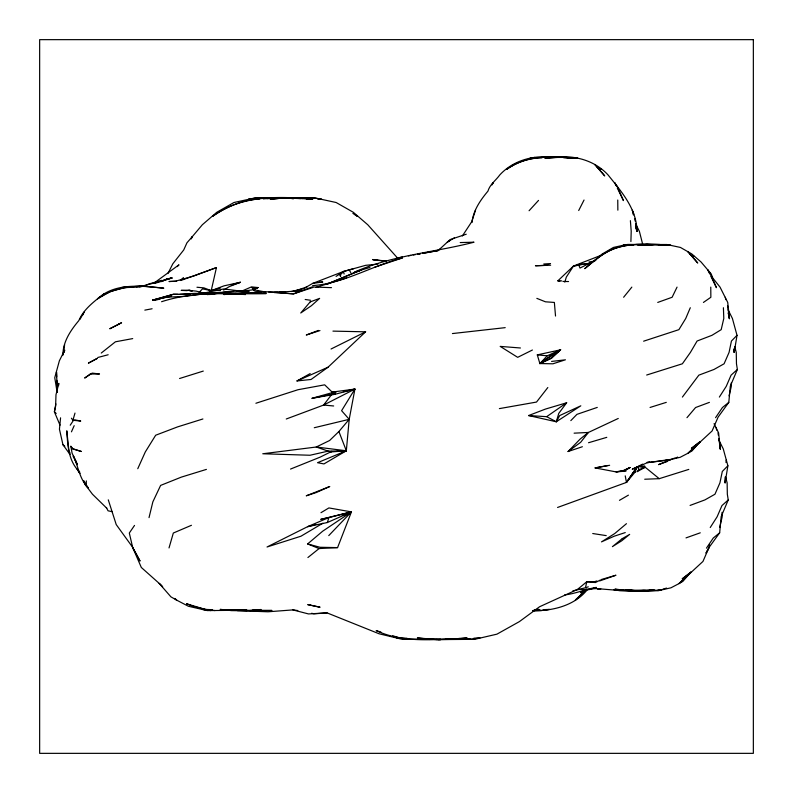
<?xml version="1.0" encoding="UTF-8"?>
<svg xmlns="http://www.w3.org/2000/svg" width="793" height="793" viewBox="0 0 793 793"><rect width="100%" height="100%" fill="white"/><g stroke="black" fill="none" stroke-linecap="round" stroke-linejoin="round"><path stroke-width="1.19" d="M253.78 290.198L252.144 287.73L254.355 288.612L254.325 291.021L255.376 288.246L257.943 287.572L251.48 286.878L241.568 291.209L236.938 291.447M630.901 241.558L631.208 231.278L630.395 220.652M86.338 480.915L86.12 485.772L92.454 494.217L106.728 508.184M718.993 440.333L723.266 448.907L727.885 465.778L725.099 482.858L725.367 476.871M726.021 462.507L726.13 460.109M725.099 482.858L725.456 476.752M343.409 391.633L354.917 389.076L341.605 410.685L349.207 419.328L338.898 431.531L346.333 450.771L317.527 462.706L323.96 463.925L346.333 450.771L349.207 419.328L354.917 389.076L332.158 392.099L324.674 384.833L298.019 389.72L255.901 403.26M644.669 465.967L637.136 466.879L632.249 469.208L647.435 462.646L670.313 459.464L680.077 457.353L688.086 453.18L712.104 430.956L718.101 417.108L728.797 402.368L730.323 386.141L737.371 369.479L736.469 363.789L736.261 352.399L734.774 346.71M706.117 552.83L708.962 547.566L719.657 532.817L721.184 516.6L728.242 499.927L727.33 494.237L727.131 482.858L725.635 477.158M60.565 417.822L59.445 429.221L62.954 444.744L70.091 454.548M62.915 355.234C62.766 341.961 70.597 330.344 78.854 320.58C82.502 311.679 90.144 304.79 97.519 298.822C115.144 282.407 141.749 285.916 163.794 288.176L143.89 286.243L125.75 286.878L120.893 287.681M58.553 385.646L58.811 383.366L55.986 394.745L55.619 406.135L54.4 411.845L60.02 425.187M63.291 354.075L64.61 344.796M472.043 222.486C473.143 210.551 480.439 200.094 487.943 191.133C489.886 184.501 495.893 180.348 499.798 174.926C513.527 160.027 534.105 154.833 553.92 157.282C573.745 154.833 594.314 160.027 608.053 174.926C621.256 191.44 636.918 208.946 636.957 231.467L635.5 226.055M635.114 470.17L634.767 472.459L626.46 482.412L557.578 507.461M728.123 309.885L732.405 318.459L737.014 335.32L734.229 352.399L733.941 348.989M74.988 413.074L72.916 420.27L80.737 421.043L75.067 419.903M55.857 403.875L54.4 411.845L56.194 413.46M572.784 590.904L585.472 587.742L586.78 581.745L594.542 581.675L596.832 580.952M64.233 352.29L64.709 350.1L59.366 360.825L54.757 377.686L57.136 392.327M209.858 292.29L211.216 290.644L216.439 267.588L181.27 280.335M709.566 544.761L708.783 548.141L706.038 553.088M729.074 395.876L731.324 386.35L731.215 382.989M719.657 527.523L722.185 516.798L722.046 512.318M149.025 517.631L152.851 501.87L160.622 485.405L181.349 477.118L206.408 469.397M635.907 468.286L634.767 472.459L637.136 466.879L631.476 474.908M169.018 547.943L173.33 533.025L191.45 525.293M556.289 421.767L558.768 413.381L566.658 402.775L545.475 409.069L528.574 415.552L556.289 421.767L580.813 405.818L559.729 415.542L556.289 421.767L546.674 416.672L528.574 415.552M564.814 282.11L566.331 277.074L573.508 266.012L601.005 255.346M322.9 523.192L300.944 536.217L267.033 547.001L307.585 526.681L327.34 522.537L328.907 517.551L351.428 511.891L337.57 547.616L319.083 548.558L307.625 543.939L322.701 531.181L351.428 511.891L328.887 507.926L320.977 512.684M475.532 210.175L471.716 221.743L462.359 235.987M690.297 307.734L685.747 318.459L678.897 329.66L643.629 341.188M708.962 547.566L702.975 561.414L678.947 583.628L670.947 587.811L658.121 590.745L619.898 590.745L613.822 589.675L618.619 589.923M79.954 319.41L84.068 312.145L82.522 315.307M71.459 431.828L74.185 425.663M137.774 468.703L145.288 451.97L155.676 435.228L177.602 426.882L202.909 418.972M336.073 391.564L334.805 394.339L312.046 398.294L336.073 391.564L332.158 392.099M191.291 238.802L192.332 236.611L202.344 224.746L216.776 212.296L233.945 202.512L254.642 198.022L315.455 198.022L336.143 202.512L353.321 212.296L367.754 224.746L397.848 258.389M677.044 287.116L672.117 297.266L657.734 302.43M492.126 184.799L493.157 182.687L491.799 184.719M167.918 273.575L172.815 263.801L183.718 249.973L186.94 242.817L192.332 236.611L191.044 238.683M578.702 210.522L584.035 200.024M637.136 466.879L626.46 482.412L625.231 475.859M719.37 397.065L726.239 386.35L731.087 375.148L737.371 369.479M710.241 527.523L717.11 516.798L721.947 505.597L728.242 499.927M70.22 425.217L73.937 419.675M626.46 482.412L630.851 475.85M715.573 417.683L722.433 407.533L728.797 402.368M706.444 548.141L713.294 537.991L719.657 532.817M134.523 525.422L129.309 533.025L132.778 547.943L140.044 561.028L132.51 547.101L116.224 524.579L108.284 499.848M547.824 387.529L536.514 402.061L499.382 408.613M682.406 397.065L698.851 375.148L713.958 369.479L724.088 363.789L729.064 352.399L731.443 341.02L737.014 335.32M623.625 297.266L631.843 287.116M686.966 417.683L695.58 407.533L709.408 402.368M102.376 295.739L103.893 293.985L102.594 295.472M511.465 166.292L512.982 164.538M182.003 279.493L183.47 277.808L180.289 280.504M587.326 589.655C574.677 605.683 552.443 611.106 532.767 610.669L541.153 610.58L549.47 609.411L543.284 609.658M529.08 210.74L538.526 200.411M640.338 466.601L645.205 467.255L638.95 469.634L637.007 471.726L645.205 467.255L659.231 478.675L688.79 469.406M177.285 266.617L178.97 264.822L154.764 282.546M209.719 292.23L211.216 290.644L224.082 285.827L240.438 282.278L229.157 286.689L223.616 290.079M328.758 535.612L351.428 511.891L320.759 519.365L328.907 517.551L307.585 526.681L315.703 524.47M553.722 353.519L560.572 349.812L539.864 363.561L547.269 355.799L560.572 349.812L551.74 358.109L539.864 363.561L537.307 354.877L560.572 349.812L550.124 358.783L539.864 363.561L552.909 363.799L565.429 359.804L551.591 361.43M199.152 292.379L202.522 288.87L211.216 290.644L220.563 287.968M582.379 446.727L568.066 451.534L580.179 439.035L588.396 432.453L618.262 418.456M570.831 420.617L576.927 414.362L597.258 407.414M727.885 465.778L722.304 471.468L719.925 482.858L714.949 494.237L704.888 499.917L690.088 505.419M353.698 268.649L343.458 271.493L339.761 275.211L340.594 276.43L340.584 273.932L343.458 271.493L365.692 265.318L378.003 264.099M586.761 589.258L575.341 600.123L586.691 589.229M338.898 431.531L329.62 440.502L316.248 447.014L262.761 453.765L310.023 455.251L328.005 451.167L346.333 450.771L316.248 447.014L330.612 451.96L346.333 450.771M559.898 281.089L557.846 280.851L573.508 266.012L590.626 263.018M310.162 373.592L296.978 380.947L311.074 379.47L328.034 367.218L365.623 331.821L332.951 331.117M422.619 253.383L438.142 250.568L450.107 239.585L466.254 234.222M666.09 245.126L670.878 245.315C653.442 244.125 635.143 242.618 618.064 247.446C604.99 250.796 594.958 260.401 584.758 268.668L602.204 253.998L613.415 247.446L622.991 245.315L627.094 244.512L666.764 244.512L680.444 247.446L691.674 253.859L701.062 262.007L711.123 273.843L712.917 278.214L720.034 287.116L727.726 302.43L729.471 318.657L728.261 313.195M626.46 523.677L614.734 533.55L601.5 541.877L614.278 536.177L625.261 532.579M593.61 261.581C604.544 251.678 618.857 244.968 633.766 244.978M101.256 353.044L115.421 341.803L132.709 338.601M225.43 610.223L267.994 611.79L292.895 609.906L308.477 613.931L327.083 612.89L379.113 633.785L402.368 639.366L474.462 639.366L496.933 634.162L519.405 621.603L539.587 606.744L577.443 589.467L586.78 581.745L595.404 582.548L600.42 580M307.912 557.529L319.083 548.558M584.491 589.734L580.575 592.748L584.342 589.863M539.864 363.561L552.751 354.045L550.015 355.988L560.572 349.812L554.02 353.678M568.066 451.534L580.664 442.296L588.396 432.453L574.102 433.166M703.431 302.43L710.865 297.266L710.766 287.116M546.674 416.672L566.658 402.775M336.073 276.41L343.458 271.493L344.112 273.991M626.004 471.121L615.983 471.885L623.179 470.586L630.058 467.483L624.914 470.735L615.983 471.885L595.087 467.92L607.835 465.511M450.414 240.239L447.321 242.113L454.399 237.821M304.373 288.236L312.601 283.438L343.458 271.493M619.462 500.333L628.413 495.149M624.795 470.239L630.058 467.483M674.635 458.632L677.668 457.065M119.267 323.98L109.761 328.768L121.567 322.731L118.286 324.357M638.236 466.334L642.647 464.133M331.048 349.009L365.623 331.821M532.41 350.02L517.68 357.336L500.185 346.392L520.426 347.988M330.612 451.96L331.791 451.376L320.094 457.164L290.535 469.069M436.398 250.965L440.502 248.962M296.978 380.947L328.034 367.218M144.594 285.936L148.846 283.963L161.822 280.345M595.87 260.183L579.99 268.054L578.682 264.723M327.34 522.537L351.428 511.891L342.229 515.391M674.526 458.116L658.557 464.629L667.23 461.506M312.63 285.599C344.281 283.398 372.066 265.685 402.477 257.923L374.643 267.221M318.38 330.413L306.286 335.013L319.966 330.572M286.263 419.001L323.623 405.054L354.917 389.076L334.805 394.339L331.89 394.19L312.046 398.294M216.439 267.588L193.621 276.053L175.62 281.158L168.978 281.525L176.591 281.267M686.014 537.892L700.269 532.817M599.756 580.912L615.943 575.232L601.421 579.485M293.668 291.398L307.297 286.798M312.769 287.512L293.479 293.876L274.269 292.498L301.509 290.724M315.862 287.413L346.452 277.946M232.389 284.905L240.438 282.278L231.09 284.955M585.472 587.742L588.277 586.83M179.575 378.509L203.286 371.074M650.062 407.453L666.279 402.368M369.964 267.449L354.59 272.068C392.565 255.138 434.187 252.501 474.016 242.202L460.198 242.569M646.672 375.03L682.376 363.789L690.416 352.399L697.097 341.02L711.955 335.32L721.194 329.66L723.791 318.459L723.404 307.734M588.525 442.742L606.784 437.349M254.355 288.612L257.943 287.572L255.485 287.591M154.605 283.448L172.071 277.946C161.177 280.861 150.383 284.35 139.181 286.709M97.777 357.504L108.165 354.758M293.767 291.556L299.685 290.04M663.057 589.03L666.655 588.109M349.207 419.328L314.276 427.734M161.584 301.717C195.514 290.625 231.159 293.925 266.21 293.549L230.743 293.797M291.289 291.537L303.184 288.761M294.709 291.398L300.22 290.119M334.19 393.675L331.89 394.19L323.623 405.054L333.665 405.976M171.169 296.255L152.633 300.151L159.72 299.278L152.633 300.151L173.449 294.272L190.399 294.034M196.436 293.797L201.263 293.598L223.745 288.969L241.568 291.209L249.091 291.428L238.683 290.892L222.912 292.23M402.408 256.962L396.341 258.171L398.73 257.735M586.394 589.387L596.296 587.405L589.08 589.615L577.443 589.467M144.832 310.132L152.097 308.764M417.842 254.256L420.231 253.819M595.087 467.92L609.639 465.293M143.88 285.916L146.061 285.53M408.405 255.842L410.784 255.425M413.163 254.999L415.542 254.573M417.921 254.156L420.3 253.73M422.679 253.314L438.142 250.568M534.839 157.42L529.982 158.223L535.969 157.985M647.138 462.279L649.507 461.893M573.508 266.012L579.614 265.05M588.951 261.977L594.76 261.066M312.601 283.438L322.791 281.991L319.143 282.209M564.685 594.869C576.937 593.808 588.128 587.147 600.807 588.931C620.879 590.686 641.279 592.004 661.352 589.942L657.823 590.091M647.435 462.646L667.002 460.257M465.412 639.366L470.071 638.791M140.45 286.66L143.89 286.243C127.653 286.223 110.891 289.019 97.519 298.822L110.356 291.537L124.491 287.681L143.89 286.243L136.019 286.689M236.849 291.061L241.568 291.209L253.879 289.723L265.923 292.131M656.138 590.349L637.8 590.884L625.806 590.398M540.598 610.144L533.253 610.62M127.703 287.532L131.341 287.096M582.201 264.238L579.782 264.505L588.218 263.554L584.61 263.96M452.426 333.566L505.21 327.648M263.068 198.637L279.225 197.883M645.611 244.512L659.984 244.512M246.454 610.213L207.251 610.58L188.397 606.258L176.641 600.123L170.911 596.842L159.165 583.361L141.313 567.461L132.51 547.101M645.036 590.398L633.776 590.745L625.727 589.655L637.8 590.884L654.284 589.942L649.576 590.21M446.092 639.366L452.159 638.722M637.889 245.315L646.929 244.363L665.287 245.315L659.171 244.997M200.619 293.014L204.088 292.657M534.452 609.876L539.081 609.411L534.234 609.688M311.51 198.706L285.044 197.804L270.7 199.241L285.044 197.804L314.008 198.022L321.571 199.241L317.914 199.102M249.805 610.58L261.095 609.53L252.828 609.926M228.493 293.628L201.263 293.598L233.469 291.636M128.803 287.482L131.123 287.294M139.251 286.63L143.89 286.243L136.634 286.699M643.569 590.418L637.8 590.884L621.98 590.309L614.882 589.169L618.5 589.447M402.497 638.732L407.007 639.366L440.749 639.426M446.598 638.96L448.927 638.781M220.989 610.233L243.54 610.194M327.083 612.89L313.889 613.841L311.689 613.257M230.971 294.064L223.834 294.53L235.184 293.351L245.523 294.53L217.936 293.351L207.221 294.53L214.645 294.312M234.54 293.836L268.113 291.784L293.479 293.876L312.125 286.957L331.504 287.651M543.75 264.01L550.53 263.573L544.038 265.417L535.444 265.764L550.649 265.219M201.263 293.598L208.48 293.142M210.888 292.984L218.105 292.528M124.521 287.453L131.787 286.997M380.888 632.061L376.169 630.594C400.049 641.775 427.13 640.159 452.763 638.781M458.741 638.434L467.117 637.949L453.15 639.366L434.733 639.555M646.037 590.418L628.205 590.408M666.179 459.96L670.67 459.712M269.422 198.617L279.037 198.121M642.043 244.621L654.116 244.65M248.011 293.132L231.972 293.826M250.469 293.014L261.561 292.468M541.956 157.837C529.228 157.549 517.006 162.287 506.598 169.375C527.167 154.328 553.95 156.518 577.869 158.223L571.872 158.114M640.952 244.641L652.917 244.641M228.245 609.986L220.157 609.411L231.229 610.58L246.93 610.204M259.707 198.964C242.678 199.638 226.639 206.844 212.683 216.271C241.508 195.009 278.789 196.079 312.7 199.241L306.683 198.934M266.954 198.637L285.044 197.804L306.96 198.666M649.834 590.369L629.553 590.418M436.001 639.505L440.829 639.505L430.738 639.366L417.386 637.949L425.563 638.593M457.73 638.781L445.656 639.297L459.197 638.781M279.909 292.24L285.569 292.002M650.756 590.369L637.8 590.884L630.564 590.349M473.877 638.187L479.983 637.949L469.823 639.366L438.42 639.614L427.903 638.781M550.332 157.42L565.796 157.411M252.184 199.102L248.526 199.241L256.089 198.022L285.044 197.804L303.144 198.637M263.137 198.666L278.958 198.042M626.579 245.166L622.991 245.315L627.848 244.512L651.826 244.621M639.753 244.65L649.189 244.601M179.902 294.451L194.652 293.36L206.834 293.479L184.026 296.423L167.006 297.147L152.633 300.151L173.449 294.272L177.751 294.391M644.719 479.23L659.231 478.675M249.052 293.261L232.101 293.648M256.337 293.004L261.184 292.835M438.42 639.614L440.611 639.545M248.962 293.301L207.716 293.479L201.115 294.372L206.051 294.272M258.607 292.994L261.016 292.924M252.144 287.73L257.943 287.572M274.269 292.498L277.937 292.429M241.568 291.209L247.366 291.12M225.569 610.194L247.208 610.501M228.88 610.213L247.059 610.511M544.186 157.411L564.874 157.42L572.278 158.223L563.714 157.787M281.555 197.853L300.676 198.617M635.976 244.512L648.258 244.512M237.494 610.65L271.979 610.471L231.715 610.233M268.857 292.221L285.47 292.171M557.846 280.851L561.751 280.881M429.816 639.465L417.861 638.771M562.971 281.436L568.551 281.545M337.57 547.616L319.995 547.279L307.625 543.939M213.704 290.416L220.444 290.585M206.121 609.539L202.502 609.411L206.061 609.906M212.445 609.688L205.288 609.411L192.947 606.258L186.494 603.741L205.288 609.411L215.032 610.58M557.519 157.42L544.88 158.223L555.249 157.42M400.515 638.087L396.847 637.949L400.237 638.415M417.633 638.781L429.856 639.267M187.178 290.654L181.181 290.387L189.358 290.149L191.975 290.862M407.027 638.256L399.791 637.949L392.704 635.738M419.101 638.781L432.383 639.356M597.416 588.783L600.807 588.931L597.258 588.733M261.254 292.409L255.277 292.102L261.224 292.478M424.067 638.781L430.044 639.128M620.909 589.625L624.527 589.893M196.961 287.244L203.89 287.869L211.216 290.644M537.307 354.877L547.269 355.799M285.044 197.804L288.632 198.161M293.42 198.647L291.031 198.409L293.479 198.637M377.527 260.51L372.69 259.549L386.409 261.115M638.662 466.462L645.205 467.255M257.834 291.467L260.183 291.765M292.895 609.906L297.781 610.551M372.69 259.549L384.813 261.264M208.44 610.243L210.819 610.58M305.196 299.486L310.608 300.279M592.738 533.53L606.229 535.622M112.348 511.693L108.046 510.811L106.381 507.51M279.751 291.784L281.951 292.25M202.185 292.716L196.188 291.13L188.744 290.367L191.936 291.328M536.841 298.366L545.445 301.806L554.366 302.44L555.526 316.04M599.102 168.156L601.243 169.375L599.528 168.324M355.353 215.091L357.415 216.271L352.895 213.426M692.537 255.415L694.252 256.456M62.954 444.744L64.778 446.221M162.654 586.721L159.165 583.361L161.762 585.888M88.043 487.675L85.168 484.721L83.671 480.756L88.043 487.675C79.32 478.803 78.368 466.502 73.422 455.826L73.402 456.996L73.402 456.481M79.697 471.974C68.367 461.457 67.673 445.18 66.8 430.807L68.932 451.058L70.111 453.16M70.874 446.29L72.847 448.699L81.401 451.495L72.312 448.828L70.874 446.29L72.074 453.15L77.218 464.074M71.41 418.198L72.916 420.27M79.984 473.272L77.208 469.278L79.677 473.292M349.316 270.076L350.774 272.643M714.067 423.66L718.597 432.889L720.341 449.116L719.608 445.835M635.649 223.864L639.396 231.368L642.905 245.186M709.755 273.991L707.703 269.779L710.419 273.843L716.456 287.69L710.786 276.103M616.24 185.849L614.694 182.687L617.41 186.761L623.447 200.609L617.261 187.961M73.67 457.065L77.159 464.688L75.831 460.812M638.087 467.523L638.95 469.634M633.785 214.308L632.318 210.175L633.349 214.903M635.669 225.549L636.957 231.467L635.56 223.408M725.317 297.266L725.783 299.645M728.321 312.72L729.471 318.657L727.657 305.91M716.188 427.714L716.644 430.093M719.647 445.547L720.341 449.116L718.845 438.678M634.757 218.799L635.153 221.098M718.022 432.889L718.349 435.208M57.393 392.327L56.501 372.026L56.719 376.814M56.878 380.402L57.423 392.376M617.757 200.024L617.856 210.175M734.397 348.811L734.229 352.399L734.447 348.742M310.142 301.945L300.745 312.997L311.421 305.701L319.638 298.376L310.142 301.945M699.971 441.78L691.982 450.949L688.086 453.18L699.971 441.78L691.446 448.342L699.971 441.78M690.832 572.229L682.842 581.398L678.947 583.628L690.832 572.229L682.307 578.801L690.832 572.229M622.257 538.645L612.414 546.645L621.662 540.836L629.662 534.373L622.257 538.645M90.293 374.028L84.663 378.053L92.196 373.106L99.512 373.989L90.293 374.028M97.162 358.436L88.469 363.105L97.162 358.436M166.401 279.195L161.038 281.624L167.184 278.938L172.071 277.946L166.401 279.195M329.66 486.545L316.238 492.552L306.257 495.813L329.66 486.545M352.954 273.278L327.182 284.092L361.638 269.888L352.954 273.278M753.35 39.65L39.65 39.65L39.65 753.35L753.35 753.35L753.35 39.65M309.964 605.049L307.743 604.633L320.065 607.23L309.964 605.049M176.641 600.123L174.817 598.487L176.641 600.123M689.831 253.859L687.878 251.619L697.741 263.028L689.831 253.859M596.822 166.768L594.869 164.538L604.732 175.937L596.822 166.768"/></g></svg>
